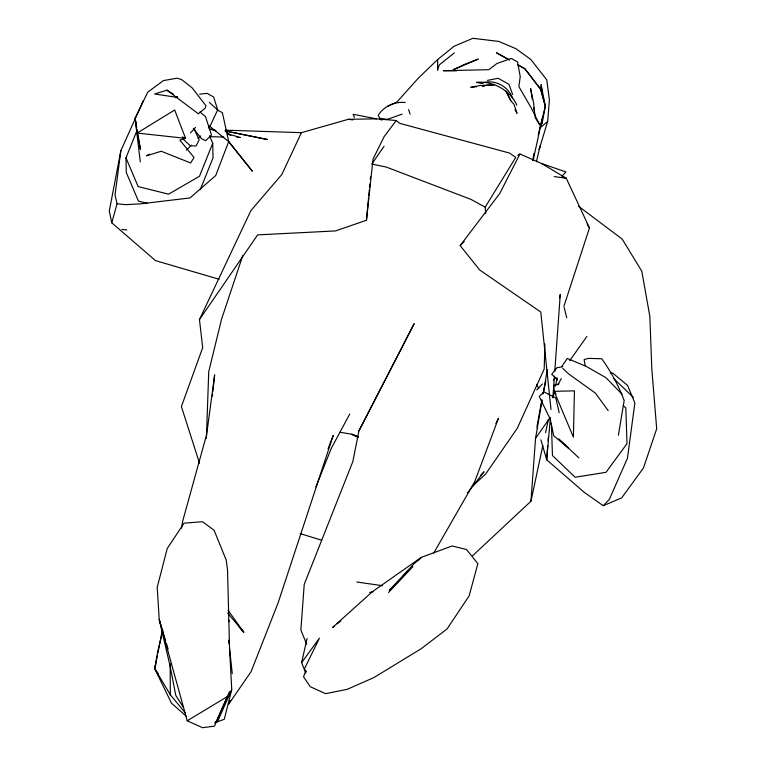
<?xml version="1.0" encoding="UTF-8"?>
<svg xmlns="http://www.w3.org/2000/svg" width="766" height="766" viewBox="0 0 766 766"><rect width="100%" height="100%" fill="white"/><g stroke="black" fill="none" stroke-linecap="round" stroke-linejoin="round"><path stroke-width="1.15" d="M550.285 418.992L546.704 459.811L584.334 492.404L603.263 505.713L621.705 497.862L643.469 467.949L656.692 428.797L651.809 368.858L649.836 316.377L641.803 271.193L622.164 239.069L578.56 206.284M536.42 161.75L540.107 145.98L539.168 149.514L547.652 121.459L549.394 99.963L546.79 79.903L530.838 59.47L515.786 48.612L498.819 41.431L472.928 38.3L454.066 46.266L437.683 59.518L437.577 70.405L439.234 64.938L454.401 52.864M544.894 343.991L544.205 369.011L517.318 428.223L485.615 474.087L472.469 486.209M206.399 438.411L208.725 371.682L221.585 319.125L242.765 255.633M170.167 663.557L170.32 694.791L185.41 713.041M547.719 445.525L546.704 459.811L540.882 439.799M548.054 440.766L548.312 437.195M552.889 397.64L554.412 376.288M554.756 371.539L560.262 294.422L559.649 297.955M472.593 555.743L530.962 501.223L535.549 438.276L542.031 400.541M547.652 121.459L539.906 128.037L542.204 122.943L542.462 119.448M199.514 463.2L181.398 406.583L202.693 347.649L199.457 319.585L257.635 234.884L335.556 230.92L366.464 220.244L368.561 198.001M368.781 195.656L369.336 189.805M369.557 187.469L369.882 183.955M370.323 179.273L370.543 176.927M212.354 396.118L212.613 393.753M212.871 391.397L214.652 374.871L206.638 434.609L182.672 521.186L181.523 528.195M366.464 220.244L373.023 159.136L384.178 136.559L396.261 120.511L399.9 123.383L509.495 153.056L515.777 157.384L485.184 207.136L485.692 213.647M143.28 100.94L120.846 150.701L115.034 194.928L117.054 203.766L111.75 222.782L155.517 260.632L219.162 279.264M532.868 160.41L533.95 153.344M618.401 435.232L624.175 400.522C618.612 385.767 610.962 371.596 601.75 358.756L588.508 358.383L584.161 359.532L585.071 365.564M533.059 160.64L542.242 118.634M543.247 393.465L547.297 369.882M541.907 399.708L536.995 426.451L537.646 428.673M542.979 393.896L545.794 381.363M542.204 122.943L545.325 106.263L541.083 84.624L542.213 92.724M120.846 150.701L109.308 210.985L111.75 222.782M358.881 430.98L414.1 323.817L358.881 430.98L352.906 461.381L304.217 584.391L300.875 630.035L306.668 644.216M157.298 655.888L154.751 668.737L171.46 703.14L186.684 716.622M157.767 653.551L162.181 631.347M530.962 501.223L542.845 445.419M545.574 432.627L548.293 419.835M553.004 397.745L554.488 390.765M555.484 386.112L557.217 377.973M155.766 664.122L154.751 668.737L170.32 694.791M305.749 673.065L301.641 662.6L307.061 638.413M162.804 630.284L157.643 651.952L154.751 668.737L158.217 673.601M538.192 134.912L545.325 106.263L540.107 87.075L545.325 106.263M183.438 707.372L175.826 695.538L170.033 665.893L159.223 619.483L157.202 587.331L167.227 548.523L184.06 523.149L202.473 521.713L214.107 530.273L226.181 560.023L227.521 569.712L229.551 648.4L231.734 689.582L224.275 719.264L214.528 722.96M563.881 306.371L589.466 227.952L566.285 178.296L541.849 163.608L519.923 153.995L517.739 155.287M217.228 109.892L222.399 112.717L228.699 141.547L215.715 175.548L189.968 197.944L140.446 203.861L125.672 204.666L117.054 203.766M228.862 703.897L230.164 700.555L228.862 703.897L251.085 671.658L278.039 603.072L333.239 435.414L328.04 448.78M305.845 670.853L303.518 676.713L310.182 686.671L325.55 693.661L347.237 689.323L373.961 677.537L421.3 648.639L447.038 628.982L469.118 595.929L477.869 563.69L466.542 549.528L452.074 545.976L421.31 557.361L372.286 591.764L332.597 627.498L334.426 626.014M315.841 486.908L331.372 448.167L349.698 414.119M147.465 203.392L138.445 201.142L126.275 172.465L125.978 157.882L136.578 131.522M209.578 135.841L212.728 143.28L199.486 176.237L168.597 194.171L138.148 186.569L125.978 157.882M200.223 189.719L213.025 157.853L212.728 143.28M216.156 721.85L229.503 691.564M231.734 689.582L217.554 721.582L215.418 721.955M396.261 120.511L376.508 118.845L348.377 119.304L301.402 132.681L281.792 174.543L250.865 210.65L199.457 319.585M199.677 94.208L207.117 93.347L213.637 96.995L217.668 109.959L210.19 125.854L208.553 127.529M519.923 153.995L499.777 193.453L460.165 245.608L479.621 269.919L540.796 312.059L550.993 409.494M495.861 423.56L498.513 418.217L474.7 481.661L433.748 553.033M557.705 384.953L561.296 378.595M556.355 381.181L557.552 379.151M561.823 366.445L567.319 358.459L586.411 366.502L605.858 377.628L622.107 394.241M384.101 146.22L371.759 164.048L386.141 167.007L471.013 199.419L485.184 207.136M535.549 438.276L550.285 417.346M569.712 360.709L586.909 336.398M301.641 662.6L319.432 638.183L304.399 668.929L306.333 671.906M467.375 493.122L484.074 471.77L480.722 475.102M396.74 102.194L418.801 77.653L437.683 59.518M190.533 132.891L195.512 127.443M388.563 592.463L412.864 566.668M561.89 176.228L565.95 171.929L541.849 163.608M553.301 380.166L555.723 377.609M536.707 390.009L542.385 384.015M603.263 505.713L609.324 499.432L627.469 458.221L634.861 402.973L627.593 385.432L612.762 373.138L610.425 372.946M399.22 580.197L389.406 590.347L414.033 563.728L421.31 557.361L418.035 560.741M402.495 576.817L409.034 570.048M186.54 150.165L191.433 145.138M197.954 138.426L200.405 135.917M460.165 245.608L464.215 241.462M337.164 623.783L340.822 620.805M405.224 102.558C394.768 101.169 383.728 106.474 378.155 115.34L380.223 118.663L387.548 119.295L402.102 114.105M175.72 97.799L177.434 96.621M187.22 720.796L227.559 696.447L214.442 726.149L202.559 727.7L187.22 720.796L159.223 619.483L165.715 641.113M149.475 154.129L146.507 155.824L161.205 151.237L190.677 162.976L194.018 157.442L179.876 140.13L185.564 138.34L174.677 109.988L137.152 133.064L140.475 149.437L137.89 134.337M395.534 102.73L387.749 106.215M173.585 94.275L166.864 90.158L154.636 93.998L177.75 97.474M559.075 383.833L553.856 385.422L554.115 391.321L573.389 437.166L574.452 390.861L554.115 391.321L556.049 394.097M369.71 592.52L372.937 591.687M487.521 80.382L498.197 78.285L508.969 84.346L512.626 94.524M562.704 366.78L556.939 367.69L551.721 374.363L556.738 378.624M476.519 86.711L470.764 87.305L480.406 85.428L484.581 85.888L482.274 86.118M493.869 84.748L483.873 85.486L494.424 84.777M456.412 70.855L443.332 70.702L488.832 69.687L496.962 63.482L511.295 58.436L517.519 61.941L520.238 76.59L518.86 86.606L530.857 107.278L539.81 125.04L534.927 117.045M209.53 136.635L223.816 137.047M236.914 137.42L239.298 137.497M225.319 130.163L301.402 132.681M121.871 229.436L126.83 229.915M348.377 119.304L352.925 119.908M554.201 176.553L566.285 178.296L563.058 176.956M356.793 581.997L382.454 585.684M339.98 432.254L351.757 434.226L358.392 436.773M376.508 118.845L353.116 114.306L354.457 117.543M380.022 119.525L382.358 119.975M225.175 130.909L267.411 139.498L225.242 130.948M483.375 83.791L476.452 82.364A33.972 26.829 26.1 0 1 516.791 105.086M211.004 129.119L215.533 130.411M228.009 133.973L240.486 137.526M209.061 128.803L215.945 130.823M227.425 134.194L230.872 135.209L225.884 131.934M300.176 533.615L321.624 540.183M182.346 136.961L185.564 138.34L137.152 133.064L135.113 118.069L147.79 92.102L163.474 80.583L177.099 78.189L181.532 79.549L192.065 87.774L205.882 105.593L205.336 108.083L198.356 113.78L166.864 90.158M358.306 437.07L351.757 434.226L357.942 437.415M509.486 60.026L496.502 52.777L508.653 59.614M517.759 64.746L524.844 68.739L541.093 89.842L524.844 68.739L517.644 64.65M209.204 125.873L228.507 141.48L252.359 171.211L228.699 141.547M199.983 111.989L205.46 116.547L211.502 135.007L205.671 140.705L201.401 138.636L193.338 128.343M209.329 102.405L217.668 109.959M242.027 630.619L243.76 632.218L228.048 610.263M578.904 457.905L558.673 438.966L568.449 448.091L553.77 435.825L550.141 418.935L539.216 396.482L544.013 391.914L555.838 397.966L559.17 412.711M182.586 138.598L190.16 145.703L196.067 146.019L199.198 139.738L194.171 129.243M562.828 368.379L568.707 373.971L595.412 393.121L608.175 410.653M613.346 378.184L633.501 397.497M623.237 405.52L625.822 408L627.009 443.638L606.011 472.316L575.132 477.237L552.458 455.511L551.396 423.435M510.52 100.49L514.043 104.377L517.012 113.358L515.02 109.404M239.136 626.923L243.76 632.218L227.646 613.049M587.015 223.864L589.466 227.952M536.516 384.369L538.814 388.41M505.828 91.202L510.731 100.605L506.69 91.968M228.421 619.646L229.417 621.676M408.575 109.662L410.116 114.163M166.394 643.383L168.099 649.08M564.169 307.52L566.763 317.794M136.702 127.367L135.113 118.069L140.302 161.932M137.104 129.693L137.497 132.011M532.284 99.187L530.608 88.569L533.682 103.276L534.898 115.685L534.333 112.152M533.586 107.441L533.959 109.797M228.594 640.271L229.005 643.756M229.551 648.4L232.27 673.649M484.304 82.402A23.698 22.003 35.8 0 1 512.674 98.383M464.627 64.382L453.28 69.716L478.252 59.087L464.627 64.382"/></g></svg>
